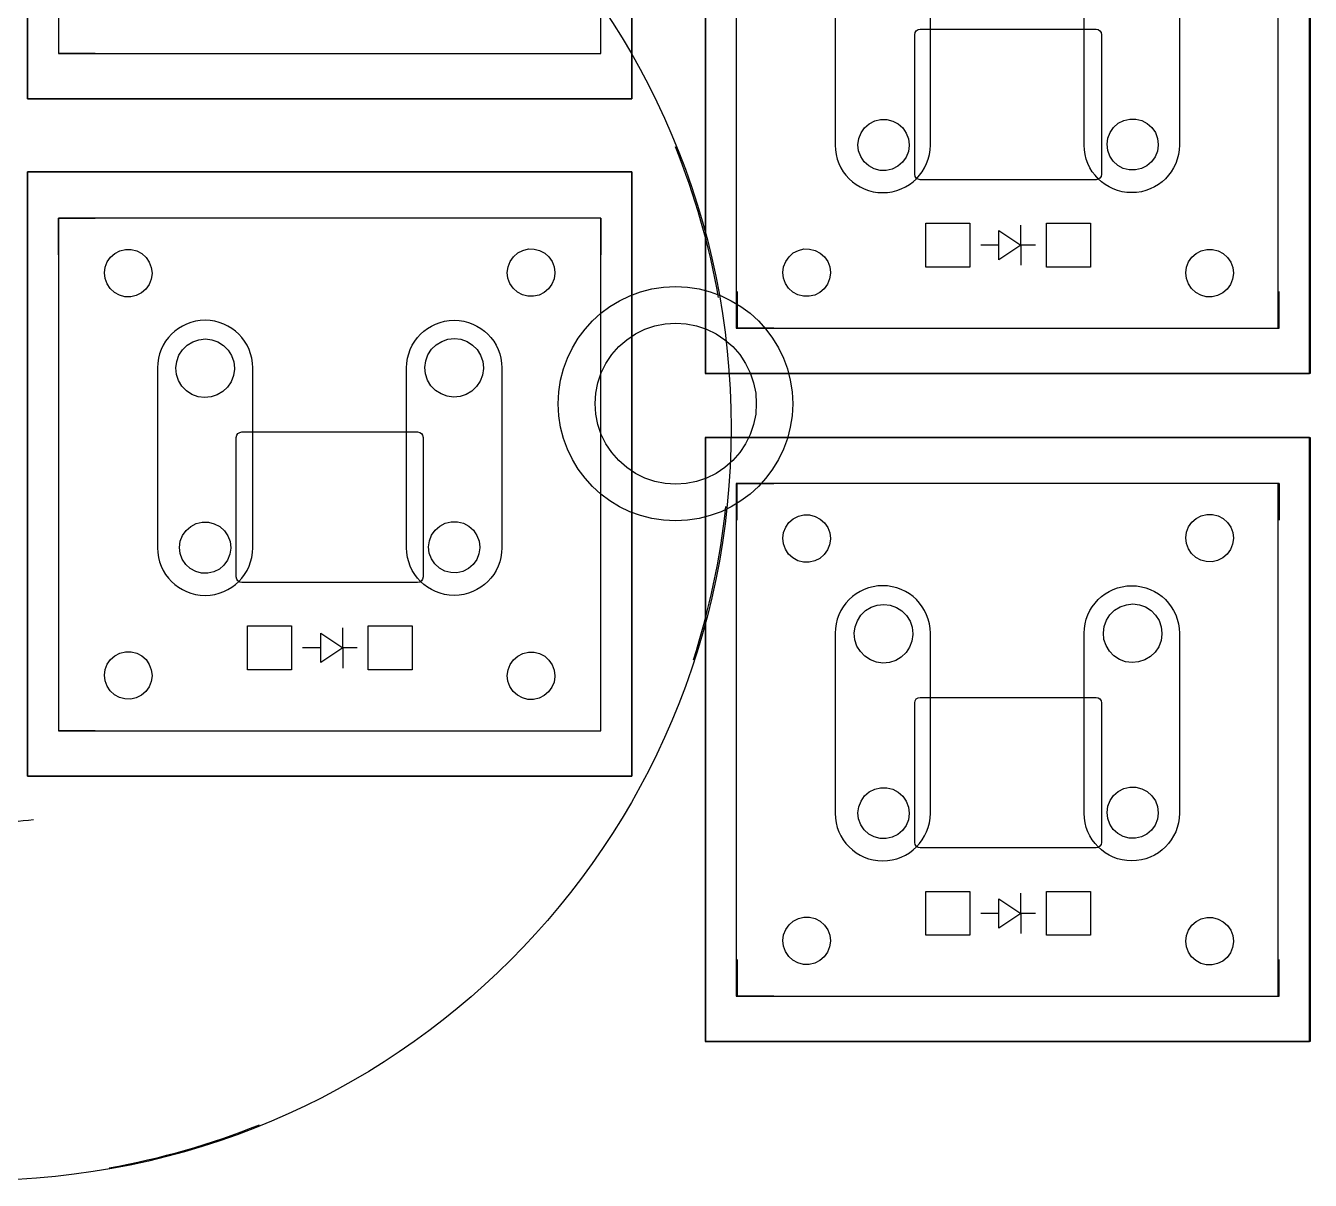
# Model space of a CAD drawing. Header units: inches. Extents: x -4 to 333, y -4 to 107.
# Drawn here: x 60.33 to 95.41, y 38.93 to 70.47 of the extents above; entities that cross this region are included whole.
import ezdxf

# ---------------------------------------------------------------- set-up
doc = ezdxf.new("R2010")
doc.units = ezdxf.units.IN
doc.header["$MEASUREMENT"] = 0
doc.layers.get('0').update_dxf_attribs({"color": 1})
doc.layers.add('KICAD_EXPORT', color=12, linetype='Continuous')
doc.layers.add('OUTLINE_CURVED', color=6, linetype='Continuous')

# ---------------------------------------------------------------- blocks, each defined once
blk = doc.blocks.new('switch')
for points in [[(75.655, 33.601), (75.655, 17.101), (92.155, 17.101), (92.155, 33.601), (75.655, 33.601)], [(76.505, 32.339), (76.505, 18.339), (91.305, 18.339), (91.305, 32.339), (76.505, 32.339)]]:
    blk.add_lwpolyline(points)
for points in [[(79.205, 28.25), (79.205, 23.336, 1), (81.805, 23.336), (81.805, 28.25, 1)], [(88.605, 28.25), (88.605, 23.336, -1), (86.005, 23.336), (86.005, 28.25, -1)]]:
    blk.add_lwpolyline(points, format="xyb", close=True)

msp = doc.modelspace()

# ---------------------------------------------------------------- linework, layer by layer
at = {"layer": 'KICAD_EXPORT', "linetype": 'Continuous'}
for p, q in [((60.382, 68.476), (60.382, 84.976)), ((76.882, 84.976), (76.882, 68.476)), ((78.906, 60.976), (78.906, 77.476)), ((95.406, 77.476), (95.406, 60.976)), ((61.232, 70.714), (61.232, 69.714)), ((76.032, 69.714), (76.032, 70.714)), ((84.606, 70.226), (84.617, 70.283)), ((84.606, 70.226), (84.617, 70.283)), ((84.606, 66.413), (84.606, 70.226)), ((84.606, 66.413), (84.606, 70.226)), ((84.617, 70.283), (84.649, 70.332)), ((84.617, 70.283), (84.649, 70.332)), ((84.649, 70.332), (84.698, 70.364)), ((84.649, 70.332), (84.698, 70.364)), ((84.698, 70.364), (84.756, 70.376)), ((84.698, 70.364), (84.756, 70.376)), ((84.756, 70.376), (89.556, 70.376)), ((84.756, 70.376), (89.556, 70.376)), ((89.556, 70.376), (89.613, 70.364)), ((89.556, 70.376), (89.613, 70.364)), ((89.613, 70.364), (89.662, 70.332)), ((89.613, 70.364), (89.662, 70.332)), ((89.662, 70.332), (89.694, 70.283)), ((89.662, 70.332), (89.694, 70.283)), ((89.694, 70.283), (89.706, 70.226)), ((89.694, 70.283), (89.706, 70.226)), ((89.706, 70.226), (89.706, 66.413)), ((89.706, 70.226), (89.706, 66.413)), ((62.232, 69.714), (61.232, 69.714)), ((75.032, 69.714), (76.032, 69.714)), ((76.882, 68.476), (60.382, 68.476)), ((83.235, 67.682), (83.362, 67.793)), ((83.362, 67.793), (83.512, 67.87)), ((83.512, 67.87), (83.675, 67.909)), ((83.675, 67.909), (83.843, 67.908)), ((83.843, 67.908), (84.006, 67.867)), ((84.006, 67.867), (84.155, 67.788)), ((84.155, 67.788), (84.281, 67.677)), ((89.939, 67.557), (90.035, 67.694)), ((90.035, 67.694), (90.162, 67.805)), ((90.162, 67.805), (90.312, 67.882)), ((90.312, 67.882), (90.475, 67.921)), ((90.475, 67.921), (90.643, 67.92)), ((90.643, 67.92), (90.806, 67.879)), ((90.806, 67.879), (90.955, 67.801)), ((90.955, 67.801), (91.081, 67.689)), ((83.056, 67.221), (83.078, 67.388)), ((83.078, 67.388), (83.139, 67.544)), ((83.139, 67.544), (83.235, 67.682)), ((84.281, 67.677), (84.376, 67.538)), ((84.376, 67.538), (84.435, 67.381)), ((84.435, 67.381), (84.456, 67.214)), ((89.856, 67.233), (89.878, 67.4)), ((89.878, 67.4), (89.939, 67.557)), ((91.081, 67.689), (91.176, 67.55)), ((91.176, 67.55), (91.235, 67.393)), ((91.235, 67.393), (91.256, 67.226)), ((83.074, 67.054), (83.056, 67.221)), ((83.132, 66.896), (83.074, 67.054)), ((84.432, 67.032), (84.369, 66.876)), ((84.455, 67.199), (84.432, 67.032)), ((84.456, 67.214), (84.455, 67.199)), ((89.874, 67.066), (89.856, 67.233)), ((89.932, 66.908), (89.874, 67.066)), ((91.232, 67.045), (91.169, 66.889)), ((91.255, 67.211), (91.232, 67.045)), ((91.256, 67.226), (91.255, 67.211)), ((83.226, 66.756), (83.132, 66.896)), ((83.35, 66.643), (83.226, 66.756)), ((83.498, 66.563), (83.35, 66.643)), ((84.271, 66.74), (84.143, 66.631)), ((84.369, 66.876), (84.271, 66.74)), ((90.026, 66.769), (89.932, 66.908)), ((90.15, 66.655), (90.026, 66.769)), ((90.298, 66.575), (90.15, 66.655)), ((90.943, 66.643), (90.793, 66.567)), ((91.071, 66.752), (90.943, 66.643)), ((91.169, 66.889), (91.071, 66.752)), ((60.382, 66.476), (76.882, 66.476)), ((60.382, 49.976), (60.382, 66.476)), ((76.882, 66.476), (76.882, 49.976)), ((83.661, 66.52), (83.498, 66.563)), ((83.829, 66.517), (83.661, 66.52)), ((83.993, 66.555), (83.829, 66.517)), ((84.143, 66.631), (83.993, 66.555)), ((84.617, 66.356), (84.606, 66.413)), ((84.617, 66.356), (84.606, 66.413)), ((84.649, 66.307), (84.617, 66.356)), ((84.649, 66.307), (84.617, 66.356)), ((84.698, 66.275), (84.649, 66.307)), ((84.698, 66.275), (84.649, 66.307)), ((89.662, 66.307), (89.613, 66.275)), ((89.662, 66.307), (89.613, 66.275)), ((89.694, 66.356), (89.662, 66.307)), ((89.694, 66.356), (89.662, 66.307)), ((89.706, 66.413), (89.694, 66.356)), ((89.706, 66.413), (89.694, 66.356)), ((90.461, 66.532), (90.298, 66.575)), ((90.629, 66.53), (90.461, 66.532)), ((90.793, 66.567), (90.629, 66.53)), ((84.756, 66.263), (84.698, 66.275)), ((84.756, 66.263), (84.698, 66.275)), ((89.556, 66.263), (84.756, 66.263)), ((89.556, 66.263), (84.756, 66.263)), ((89.613, 66.275), (89.556, 66.263)), ((89.613, 66.275), (89.556, 66.263)), ((61.232, 64.214), (61.232, 65.214)), ((61.232, 65.214), (62.232, 65.214)), ((76.032, 65.214), (75.032, 65.214)), ((76.032, 65.214), (76.032, 64.214)), ((84.906, 63.876), (84.906, 65.076)), ((84.906, 65.076), (86.106, 65.076)), ((84.906, 63.876), (84.906, 65.076)), ((84.906, 65.076), (86.106, 65.076)), ((86.106, 65.076), (86.106, 63.876)), ((86.106, 65.076), (86.106, 63.876)), ((87.506, 64.476), (87.506, 65.026)), ((88.206, 63.876), (88.206, 65.076)), ((88.206, 65.076), (89.406, 65.076)), ((88.206, 63.876), (88.206, 65.076)), ((88.206, 65.076), (89.406, 65.076)), ((89.406, 65.076), (89.406, 63.876)), ((89.406, 65.076), (89.406, 63.876)), ((86.906, 64.076), (86.906, 64.876)), ((86.906, 64.876), (87.506, 64.476)), ((62.649, 64.149), (62.767, 64.251)), ((62.649, 64.149), (62.767, 64.251)), ((62.767, 64.251), (62.906, 64.323)), ((62.767, 64.251), (62.906, 64.323)), ((62.906, 64.323), (63.057, 64.359)), ((62.906, 64.323), (63.057, 64.359)), ((63.057, 64.359), (63.214, 64.359)), ((63.057, 64.359), (63.214, 64.359)), ((63.214, 64.359), (63.365, 64.321)), ((63.214, 64.359), (63.365, 64.321)), ((63.365, 64.321), (63.503, 64.247)), ((63.365, 64.321), (63.503, 64.247)), ((63.503, 64.247), (63.62, 64.144)), ((63.503, 64.247), (63.62, 64.144)), ((73.649, 64.161), (73.767, 64.264)), ((73.649, 64.161), (73.767, 64.264)), ((73.767, 64.264), (73.906, 64.335)), ((73.767, 64.264), (73.906, 64.335)), ((73.906, 64.335), (74.058, 64.372)), ((73.906, 64.335), (74.058, 64.372)), ((74.058, 64.372), (74.214, 64.371)), ((74.058, 64.372), (74.214, 64.371)), ((74.214, 64.371), (74.365, 64.333)), ((74.214, 64.371), (74.365, 64.333)), ((74.365, 64.333), (74.503, 64.26)), ((74.365, 64.333), (74.503, 64.26)), ((74.503, 64.26), (74.62, 64.156)), ((74.503, 64.26), (74.62, 64.156)), ((81.173, 64.161), (81.29, 64.264)), ((81.173, 64.161), (81.29, 64.264)), ((81.29, 64.264), (81.429, 64.335)), ((81.29, 64.264), (81.429, 64.335)), ((81.429, 64.335), (81.581, 64.372)), ((81.429, 64.335), (81.581, 64.372)), ((81.581, 64.372), (81.737, 64.371)), ((81.581, 64.372), (81.737, 64.371)), ((81.737, 64.371), (81.888, 64.333)), ((81.737, 64.371), (81.888, 64.333)), ((81.888, 64.333), (82.027, 64.26)), ((81.888, 64.333), (82.027, 64.26)), ((82.027, 64.26), (82.143, 64.156)), ((82.027, 64.26), (82.143, 64.156)), ((86.906, 64.476), (86.406, 64.476)), ((87.506, 64.476), (86.906, 64.076)), ((87.506, 64.476), (87.506, 63.926)), ((87.906, 64.476), (87.506, 64.476)), ((92.172, 64.149), (92.29, 64.251)), ((92.172, 64.149), (92.29, 64.251)), ((92.29, 64.251), (92.429, 64.323)), ((92.29, 64.251), (92.429, 64.323)), ((92.429, 64.323), (92.581, 64.359)), ((92.429, 64.323), (92.581, 64.359)), ((92.581, 64.359), (92.737, 64.359)), ((92.581, 64.359), (92.737, 64.359)), ((92.737, 64.359), (92.888, 64.32)), ((92.737, 64.359), (92.888, 64.32)), ((92.888, 64.32), (93.026, 64.247)), ((92.888, 64.32), (93.026, 64.247)), ((93.026, 64.247), (93.143, 64.144)), ((93.026, 64.247), (93.143, 64.144)), ((62.482, 63.72), (62.503, 63.875)), ((62.482, 63.72), (62.503, 63.875)), ((62.503, 63.875), (62.559, 64.021)), ((62.503, 63.875), (62.559, 64.021)), ((62.559, 64.021), (62.649, 64.149)), ((62.559, 64.021), (62.649, 64.149)), ((63.62, 64.144), (63.708, 64.015)), ((63.62, 64.144), (63.708, 64.015)), ((63.708, 64.015), (63.763, 63.869)), ((63.708, 64.015), (63.763, 63.869)), ((63.763, 63.869), (63.782, 63.714)), ((63.763, 63.869), (63.782, 63.714)), ((73.482, 63.733), (73.503, 63.888)), ((73.482, 63.733), (73.503, 63.888)), ((73.503, 63.888), (73.559, 64.033)), ((73.503, 63.888), (73.559, 64.033)), ((73.559, 64.033), (73.649, 64.161)), ((73.559, 64.033), (73.649, 64.161)), ((74.62, 64.156), (74.708, 64.027)), ((74.62, 64.156), (74.708, 64.027)), ((74.708, 64.027), (74.763, 63.881)), ((74.708, 64.027), (74.763, 63.881)), ((74.763, 63.881), (74.782, 63.726)), ((74.763, 63.881), (74.782, 63.726)), ((81.006, 63.733), (81.026, 63.888)), ((81.006, 63.733), (81.026, 63.888)), ((81.026, 63.888), (81.083, 64.033)), ((81.026, 63.888), (81.083, 64.033)), ((81.083, 64.033), (81.173, 64.161)), ((81.083, 64.033), (81.173, 64.161)), ((82.143, 64.156), (82.232, 64.027)), ((82.143, 64.156), (82.232, 64.027)), ((82.232, 64.027), (82.287, 63.881)), ((82.232, 64.027), (82.287, 63.881)), ((82.287, 63.881), (82.306, 63.726)), ((82.287, 63.881), (82.306, 63.726)), ((86.106, 63.876), (84.906, 63.876)), ((86.106, 63.876), (84.906, 63.876)), ((89.406, 63.876), (88.206, 63.876)), ((89.406, 63.876), (88.206, 63.876)), ((92.006, 63.72), (92.026, 63.875)), ((92.006, 63.72), (92.026, 63.875)), ((92.026, 63.875), (92.083, 64.021)), ((92.026, 63.875), (92.083, 64.021)), ((92.083, 64.021), (92.172, 64.149)), ((92.083, 64.021), (92.172, 64.149)), ((93.143, 64.144), (93.232, 64.015)), ((93.143, 64.144), (93.232, 64.015)), ((93.232, 64.015), (93.287, 63.869)), ((93.232, 64.015), (93.287, 63.869)), ((93.287, 63.869), (93.306, 63.714)), ((93.287, 63.869), (93.306, 63.714)), ((62.499, 63.565), (62.482, 63.72)), ((62.499, 63.565), (62.482, 63.72)), ((62.553, 63.419), (62.499, 63.565)), ((62.553, 63.419), (62.499, 63.565)), ((63.76, 63.545), (63.702, 63.401)), ((63.76, 63.545), (63.702, 63.401)), ((63.782, 63.7), (63.76, 63.545)), ((63.782, 63.7), (63.76, 63.545)), ((63.782, 63.714), (63.782, 63.7)), ((63.782, 63.714), (63.782, 63.7)), ((73.499, 63.578), (73.482, 63.733)), ((73.499, 63.578), (73.482, 63.733)), ((73.553, 63.431), (73.499, 63.578)), ((73.553, 63.431), (73.499, 63.578)), ((74.76, 63.558), (74.702, 63.413)), ((74.76, 63.558), (74.702, 63.413)), ((74.782, 63.712), (74.76, 63.558)), ((74.782, 63.712), (74.76, 63.558)), ((74.782, 63.726), (74.782, 63.712)), ((74.782, 63.726), (74.782, 63.712)), ((81.023, 63.578), (81.006, 63.733)), ((81.023, 63.578), (81.006, 63.733)), ((81.076, 63.431), (81.023, 63.578)), ((81.076, 63.431), (81.023, 63.578)), ((82.283, 63.558), (82.225, 63.413)), ((82.283, 63.558), (82.225, 63.413)), ((82.305, 63.712), (82.283, 63.558)), ((82.305, 63.712), (82.283, 63.558)), ((82.306, 63.726), (82.305, 63.712)), ((82.306, 63.726), (82.305, 63.712)), ((92.023, 63.565), (92.006, 63.72)), ((92.023, 63.565), (92.006, 63.72)), ((92.076, 63.419), (92.023, 63.565)), ((92.076, 63.419), (92.023, 63.565)), ((93.283, 63.545), (93.225, 63.401)), ((93.283, 63.545), (93.225, 63.401)), ((93.305, 63.7), (93.283, 63.545)), ((93.305, 63.7), (93.283, 63.545)), ((93.306, 63.714), (93.305, 63.7)), ((93.306, 63.714), (93.305, 63.7)), ((62.64, 63.289), (62.553, 63.419)), ((62.64, 63.289), (62.553, 63.419)), ((62.756, 63.184), (62.64, 63.289)), ((62.756, 63.184), (62.64, 63.289)), ((62.893, 63.109), (62.756, 63.184)), ((62.893, 63.109), (62.756, 63.184)), ((63.492, 63.172), (63.352, 63.102)), ((63.492, 63.172), (63.352, 63.102)), ((63.611, 63.274), (63.492, 63.172)), ((63.611, 63.274), (63.492, 63.172)), ((63.702, 63.401), (63.611, 63.274)), ((63.702, 63.401), (63.611, 63.274)), ((73.64, 63.301), (73.553, 63.431)), ((73.64, 63.301), (73.553, 63.431)), ((73.756, 63.196), (73.64, 63.301)), ((73.756, 63.196), (73.64, 63.301)), ((73.893, 63.122), (73.756, 63.196)), ((73.893, 63.122), (73.756, 63.196)), ((74.492, 63.185), (74.352, 63.114)), ((74.492, 63.185), (74.352, 63.114)), ((74.611, 63.286), (74.492, 63.185)), ((74.611, 63.286), (74.492, 63.185)), ((74.702, 63.413), (74.611, 63.286)), ((74.702, 63.413), (74.611, 63.286)), ((79.756, 63.214), (79.756, 62.214)), ((81.163, 63.301), (81.076, 63.431)), ((81.163, 63.301), (81.076, 63.431)), ((81.279, 63.196), (81.163, 63.301)), ((81.279, 63.196), (81.163, 63.301)), ((81.416, 63.122), (81.279, 63.196)), ((81.416, 63.122), (81.279, 63.196)), ((82.015, 63.185), (81.876, 63.114)), ((82.015, 63.185), (81.876, 63.114)), ((82.134, 63.286), (82.015, 63.185)), ((82.134, 63.286), (82.015, 63.185)), ((82.225, 63.413), (82.134, 63.286)), ((82.225, 63.413), (82.134, 63.286)), ((92.163, 63.289), (92.076, 63.419)), ((92.163, 63.289), (92.076, 63.419)), ((92.279, 63.184), (92.163, 63.289)), ((92.279, 63.184), (92.163, 63.289)), ((92.416, 63.109), (92.279, 63.184)), ((92.416, 63.109), (92.279, 63.184)), ((93.015, 63.172), (92.876, 63.102)), ((93.015, 63.172), (92.876, 63.102)), ((93.134, 63.274), (93.015, 63.172)), ((93.134, 63.274), (93.015, 63.172)), ((93.225, 63.401), (93.134, 63.274)), ((93.225, 63.401), (93.134, 63.274)), ((94.556, 62.214), (94.556, 63.214)), ((63.044, 63.07), (62.893, 63.109)), ((63.044, 63.07), (62.893, 63.109)), ((63.2, 63.067), (63.044, 63.07)), ((63.2, 63.067), (63.044, 63.07)), ((63.352, 63.102), (63.2, 63.067)), ((63.352, 63.102), (63.2, 63.067)), ((74.044, 63.082), (73.893, 63.122)), ((74.044, 63.082), (73.893, 63.122)), ((74.2, 63.08), (74.044, 63.082)), ((74.2, 63.08), (74.044, 63.082)), ((74.352, 63.114), (74.2, 63.08)), ((74.352, 63.114), (74.2, 63.08)), ((81.567, 63.082), (81.416, 63.122)), ((81.567, 63.082), (81.416, 63.122)), ((81.723, 63.08), (81.567, 63.082)), ((81.723, 63.08), (81.567, 63.082)), ((81.876, 63.114), (81.723, 63.08)), ((81.876, 63.114), (81.723, 63.08)), ((92.567, 63.07), (92.416, 63.109)), ((92.567, 63.07), (92.416, 63.109)), ((92.723, 63.067), (92.567, 63.07)), ((92.723, 63.067), (92.567, 63.07)), ((92.876, 63.102), (92.723, 63.067)), ((92.876, 63.102), (92.723, 63.067)), ((76.981, 62.055), (77.24, 62.182)), ((76.981, 62.055), (77.24, 62.182)), ((77.24, 62.182), (77.512, 62.274)), ((77.24, 62.182), (77.512, 62.274)), ((77.512, 62.274), (77.794, 62.33)), ((77.512, 62.274), (77.794, 62.33)), ((77.794, 62.33), (78.081, 62.349)), ((77.794, 62.33), (78.081, 62.349)), ((78.081, 62.349), (78.369, 62.33)), ((78.081, 62.349), (78.369, 62.33)), ((78.369, 62.33), (78.651, 62.274)), ((78.369, 62.33), (78.651, 62.274)), ((78.651, 62.274), (78.923, 62.182)), ((78.651, 62.274), (78.923, 62.182)), ((78.923, 62.182), (79.181, 62.055)), ((78.923, 62.182), (79.181, 62.055)), ((80.756, 62.213), (79.756, 62.213)), ((93.556, 62.214), (94.556, 62.214)), ((64.612, 61.619), (64.74, 61.744)), ((64.74, 61.744), (64.892, 61.838)), ((64.892, 61.838), (65.06, 61.895)), ((65.06, 61.895), (65.238, 61.914)), ((65.238, 61.914), (65.415, 61.893)), ((65.415, 61.893), (65.583, 61.833)), ((65.583, 61.833), (65.733, 61.737)), ((65.733, 61.737), (65.859, 61.611)), ((71.412, 61.632), (71.54, 61.756)), ((71.54, 61.756), (71.692, 61.85)), ((71.692, 61.85), (71.86, 61.907)), ((71.86, 61.907), (72.038, 61.926)), ((72.038, 61.926), (72.215, 61.905)), ((72.215, 61.905), (72.383, 61.845)), ((72.383, 61.845), (72.533, 61.749)), ((72.533, 61.749), (72.659, 61.623)), ((76.526, 61.705), (76.742, 61.895)), ((76.526, 61.705), (76.742, 61.895)), ((76.742, 61.895), (76.981, 62.055)), ((76.742, 61.895), (76.981, 62.055)), ((79.181, 62.055), (79.421, 61.895)), ((79.181, 62.055), (79.421, 61.895)), ((79.421, 61.895), (79.637, 61.705)), ((79.421, 61.895), (79.637, 61.705)), ((64.455, 61.302), (64.516, 61.469)), ((64.516, 61.469), (64.612, 61.619)), ((65.859, 61.611), (65.954, 61.459)), ((65.954, 61.459), (66.012, 61.291)), ((71.255, 61.314), (71.316, 61.482)), ((71.316, 61.482), (71.412, 61.632)), ((72.659, 61.623), (72.754, 61.472)), ((72.754, 61.472), (72.812, 61.303)), ((76.176, 61.249), (76.336, 61.489)), ((76.176, 61.249), (76.336, 61.489)), ((76.336, 61.489), (76.526, 61.705)), ((76.336, 61.489), (76.526, 61.705)), ((79.637, 61.705), (79.827, 61.489)), ((79.637, 61.705), (79.827, 61.489)), ((79.827, 61.489), (79.987, 61.249)), ((79.827, 61.489), (79.987, 61.249)), ((64.432, 61.125), (64.455, 61.302)), ((64.45, 60.947), (64.432, 61.125)), ((66.032, 61.091), (66.007, 60.915)), ((66.012, 61.291), (66.032, 61.114)), ((66.032, 61.114), (66.032, 61.091)), ((71.232, 61.137), (71.255, 61.314)), ((71.25, 60.96), (71.232, 61.137)), ((72.832, 61.104), (72.807, 60.927)), ((72.812, 61.303), (72.832, 61.126)), ((72.832, 61.126), (72.832, 61.104)), ((76.049, 60.991), (76.176, 61.249)), ((76.049, 60.991), (76.176, 61.249)), ((79.987, 61.249), (80.114, 60.991)), ((79.987, 61.249), (80.114, 60.991)), ((64.506, 60.778), (64.45, 60.947)), ((64.598, 60.626), (64.506, 60.778)), ((65.944, 60.748), (65.845, 60.599)), ((66.007, 60.915), (65.944, 60.748)), ((71.306, 60.79), (71.25, 60.96)), ((71.398, 60.638), (71.306, 60.79)), ((72.744, 60.76), (72.645, 60.612)), ((72.807, 60.927), (72.744, 60.76)), ((75.9, 60.436), (75.956, 60.719)), ((75.9, 60.436), (75.956, 60.719)), ((75.956, 60.719), (76.049, 60.991)), ((75.956, 60.719), (76.049, 60.991)), ((95.406, 60.976), (78.906, 60.976)), ((80.114, 60.991), (80.207, 60.719)), ((80.114, 60.991), (80.207, 60.719)), ((80.207, 60.719), (80.263, 60.436)), ((80.207, 60.719), (80.263, 60.436)), ((64.722, 60.497), (64.598, 60.626)), ((64.871, 60.4), (64.722, 60.497)), ((65.039, 60.337), (64.871, 60.4)), ((65.215, 60.314), (65.039, 60.337)), ((65.393, 60.33), (65.215, 60.314)), ((65.563, 60.385), (65.393, 60.33)), ((65.716, 60.476), (65.563, 60.385)), ((65.845, 60.599), (65.716, 60.476)), ((71.522, 60.51), (71.398, 60.638)), ((71.672, 60.412), (71.522, 60.51)), ((71.839, 60.35), (71.672, 60.412)), ((72.015, 60.326), (71.839, 60.35)), ((72.193, 60.342), (72.015, 60.326)), ((72.363, 60.397), (72.193, 60.342)), ((72.516, 60.489), (72.363, 60.397)), ((72.645, 60.612), (72.516, 60.489)), ((75.881, 60.149), (75.9, 60.436)), ((75.881, 60.149), (75.9, 60.436)), ((80.263, 60.436), (80.281, 60.149)), ((80.263, 60.436), (80.281, 60.149)), ((75.9, 59.862), (75.881, 60.149)), ((75.9, 59.862), (75.881, 60.149)), ((80.281, 60.149), (80.263, 59.862)), ((80.281, 60.149), (80.263, 59.862)), ((75.956, 59.58), (75.9, 59.862)), ((75.956, 59.58), (75.9, 59.862)), ((80.263, 59.862), (80.207, 59.58)), ((80.263, 59.862), (80.207, 59.58)), ((66.082, 59.226), (66.094, 59.283)), ((66.082, 59.226), (66.094, 59.283)), ((66.094, 59.283), (66.126, 59.332)), ((66.094, 59.283), (66.126, 59.332)), ((66.126, 59.332), (66.175, 59.364)), ((66.126, 59.332), (66.175, 59.364)), ((66.175, 59.364), (66.232, 59.376)), ((66.175, 59.364), (66.232, 59.376)), ((66.232, 59.376), (71.032, 59.376)), ((66.232, 59.376), (71.032, 59.376)), ((71.032, 59.376), (71.09, 59.364)), ((71.032, 59.376), (71.09, 59.364)), ((71.09, 59.364), (71.138, 59.332)), ((71.09, 59.364), (71.138, 59.332)), ((71.138, 59.332), (71.171, 59.283)), ((71.138, 59.332), (71.171, 59.283)), ((71.171, 59.283), (71.182, 59.226)), ((71.171, 59.283), (71.182, 59.226)), ((76.049, 59.307), (75.956, 59.58)), ((76.049, 59.307), (75.956, 59.58)), ((76.176, 59.049), (76.049, 59.307)), ((76.176, 59.049), (76.049, 59.307)), ((80.114, 59.307), (79.987, 59.049)), ((80.114, 59.307), (79.987, 59.049)), ((80.207, 59.58), (80.114, 59.307)), ((80.207, 59.58), (80.114, 59.307)), ((66.082, 55.414), (66.082, 59.226)), ((66.082, 55.414), (66.082, 59.226)), ((71.182, 59.226), (71.182, 55.414)), ((71.182, 59.226), (71.182, 55.414)), ((76.336, 58.81), (76.176, 59.049)), ((76.336, 58.81), (76.176, 59.049)), ((78.906, 59.226), (95.406, 59.226)), ((78.906, 42.726), (78.906, 59.226)), ((79.987, 59.049), (79.827, 58.81)), ((79.987, 59.049), (79.827, 58.81)), ((95.406, 59.226), (95.406, 42.726)), ((76.526, 58.594), (76.336, 58.81)), ((76.526, 58.594), (76.336, 58.81)), ((76.742, 58.404), (76.526, 58.594)), ((76.742, 58.404), (76.526, 58.594)), ((79.637, 58.594), (79.421, 58.404)), ((79.637, 58.594), (79.421, 58.404)), ((79.827, 58.81), (79.637, 58.594)), ((79.827, 58.81), (79.637, 58.594)), ((76.981, 58.244), (76.742, 58.404)), ((76.981, 58.244), (76.742, 58.404)), ((77.24, 58.117), (76.981, 58.244)), ((77.24, 58.117), (76.981, 58.244)), ((79.181, 58.244), (78.923, 58.117)), ((79.181, 58.244), (78.923, 58.117)), ((79.421, 58.404), (79.181, 58.244)), ((79.421, 58.404), (79.181, 58.244)), ((77.512, 58.024), (77.24, 58.117)), ((77.512, 58.024), (77.24, 58.117)), ((77.794, 57.968), (77.512, 58.024)), ((77.794, 57.968), (77.512, 58.024)), ((78.081, 57.949), (77.794, 57.968)), ((78.081, 57.949), (77.794, 57.968)), ((78.369, 57.968), (78.081, 57.949)), ((78.369, 57.968), (78.081, 57.949)), ((78.651, 58.024), (78.369, 57.968)), ((78.651, 58.024), (78.369, 57.968)), ((78.923, 58.117), (78.651, 58.024)), ((78.923, 58.117), (78.651, 58.024)), ((79.756, 57.963), (80.756, 57.963)), ((79.756, 56.963), (79.756, 57.963)), ((94.556, 57.964), (93.556, 57.964)), ((94.556, 57.963), (94.556, 56.963)), ((64.839, 56.793), (64.988, 56.87)), ((64.988, 56.87), (65.152, 56.909)), ((65.152, 56.909), (65.32, 56.908)), ((65.32, 56.908), (65.483, 56.867)), ((65.483, 56.867), (65.632, 56.788)), ((71.639, 56.805), (71.788, 56.882)), ((71.788, 56.882), (71.952, 56.921)), ((71.952, 56.921), (72.12, 56.92)), ((72.12, 56.92), (72.283, 56.88)), ((72.283, 56.88), (72.432, 56.801)), ((81.083, 56.771), (81.172, 56.899)), ((81.083, 56.771), (81.172, 56.899)), ((81.172, 56.899), (81.29, 57.001)), ((81.172, 56.899), (81.29, 57.001)), ((81.29, 57.001), (81.429, 57.073)), ((81.29, 57.001), (81.429, 57.073)), ((81.429, 57.073), (81.581, 57.109)), ((81.429, 57.073), (81.581, 57.109)), ((81.581, 57.109), (81.737, 57.109)), ((81.581, 57.109), (81.737, 57.109)), ((81.737, 57.109), (81.888, 57.07)), ((81.737, 57.109), (81.888, 57.07)), ((81.888, 57.07), (82.026, 56.997)), ((81.888, 57.07), (82.026, 56.997)), ((82.026, 56.997), (82.143, 56.894)), ((82.026, 56.997), (82.143, 56.894)), ((82.143, 56.894), (82.232, 56.765)), ((82.143, 56.894), (82.232, 56.765)), ((92.083, 56.783), (92.173, 56.911)), ((92.083, 56.783), (92.173, 56.911)), ((92.173, 56.911), (92.29, 57.014)), ((92.173, 56.911), (92.29, 57.014)), ((92.29, 57.014), (92.429, 57.085)), ((92.29, 57.014), (92.429, 57.085)), ((92.429, 57.085), (92.581, 57.122)), ((92.429, 57.085), (92.581, 57.122)), ((92.581, 57.122), (92.737, 57.121)), ((92.581, 57.122), (92.737, 57.121)), ((92.737, 57.121), (92.888, 57.083)), ((92.737, 57.121), (92.888, 57.083)), ((92.888, 57.083), (93.027, 57.01)), ((92.888, 57.083), (93.027, 57.01)), ((93.027, 57.01), (93.143, 56.906)), ((93.027, 57.01), (93.143, 56.906)), ((93.143, 56.906), (93.232, 56.777)), ((93.143, 56.906), (93.232, 56.777)), ((64.554, 56.388), (64.615, 56.544)), ((64.615, 56.544), (64.712, 56.682)), ((64.712, 56.682), (64.839, 56.793)), ((65.632, 56.788), (65.757, 56.677)), ((65.757, 56.677), (65.853, 56.538)), ((65.853, 56.538), (65.912, 56.381)), ((71.354, 56.4), (71.415, 56.557)), ((71.415, 56.557), (71.512, 56.694)), ((71.512, 56.694), (71.639, 56.805)), ((72.432, 56.801), (72.557, 56.689)), ((72.557, 56.689), (72.653, 56.55)), ((72.653, 56.55), (72.712, 56.393)), ((81.006, 56.47), (81.026, 56.625)), ((81.006, 56.47), (81.026, 56.625)), ((81.023, 56.315), (81.006, 56.47)), ((81.023, 56.315), (81.006, 56.47)), ((81.026, 56.625), (81.083, 56.771)), ((81.026, 56.625), (81.083, 56.771)), ((82.232, 56.765), (82.287, 56.619)), ((82.232, 56.765), (82.287, 56.619)), ((82.287, 56.619), (82.306, 56.464)), ((82.287, 56.619), (82.306, 56.464)), ((92.006, 56.483), (92.026, 56.638)), ((92.006, 56.483), (92.026, 56.638)), ((92.023, 56.328), (92.006, 56.483)), ((92.023, 56.328), (92.006, 56.483)), ((92.026, 56.638), (92.083, 56.783)), ((92.026, 56.638), (92.083, 56.783)), ((93.232, 56.777), (93.287, 56.631)), ((93.232, 56.777), (93.287, 56.631)), ((93.287, 56.631), (93.306, 56.476)), ((93.287, 56.631), (93.306, 56.476)), ((93.306, 56.476), (93.305, 56.462)), ((93.306, 56.476), (93.305, 56.462)), ((64.532, 56.221), (64.554, 56.388)), ((64.551, 56.054), (64.532, 56.221)), ((65.932, 56.199), (65.908, 56.033)), ((65.912, 56.381), (65.932, 56.214)), ((65.932, 56.214), (65.932, 56.199)), ((71.332, 56.233), (71.354, 56.4)), ((71.351, 56.066), (71.332, 56.233)), ((72.732, 56.211), (72.708, 56.045)), ((72.712, 56.393), (72.732, 56.226)), ((72.732, 56.226), (72.732, 56.211)), ((81.076, 56.169), (81.023, 56.315)), ((81.076, 56.169), (81.023, 56.315)), ((81.163, 56.039), (81.076, 56.169)), ((81.163, 56.039), (81.076, 56.169)), ((82.225, 56.151), (82.134, 56.024)), ((82.225, 56.151), (82.134, 56.024)), ((82.283, 56.295), (82.225, 56.151)), ((82.283, 56.295), (82.225, 56.151)), ((82.305, 56.45), (82.283, 56.295)), ((82.305, 56.45), (82.283, 56.295)), ((82.306, 56.464), (82.305, 56.45)), ((82.306, 56.464), (82.305, 56.45)), ((92.076, 56.181), (92.023, 56.328)), ((92.076, 56.181), (92.023, 56.328)), ((92.164, 56.051), (92.076, 56.181)), ((92.164, 56.051), (92.076, 56.181)), ((93.225, 56.163), (93.134, 56.036)), ((93.225, 56.163), (93.134, 56.036)), ((93.283, 56.308), (93.225, 56.163)), ((93.283, 56.308), (93.225, 56.163)), ((93.305, 56.462), (93.283, 56.308)), ((93.305, 56.462), (93.283, 56.308)), ((64.608, 55.896), (64.551, 56.054)), ((64.702, 55.756), (64.608, 55.896)), ((65.846, 55.876), (65.747, 55.74)), ((65.908, 56.033), (65.846, 55.876)), ((71.409, 55.908), (71.351, 56.066)), ((71.502, 55.769), (71.409, 55.908)), ((71.627, 55.655), (71.502, 55.769)), ((72.646, 55.889), (72.547, 55.752)), ((72.708, 56.045), (72.646, 55.889)), ((81.279, 55.934), (81.163, 56.039)), ((81.279, 55.934), (81.163, 56.039)), ((81.416, 55.859), (81.279, 55.934)), ((81.416, 55.859), (81.279, 55.934)), ((81.567, 55.82), (81.416, 55.859)), ((81.567, 55.82), (81.416, 55.859)), ((81.723, 55.817), (81.567, 55.82)), ((81.723, 55.817), (81.567, 55.82)), ((81.876, 55.852), (81.723, 55.817)), ((81.876, 55.852), (81.723, 55.817)), ((82.015, 55.922), (81.876, 55.852)), ((82.015, 55.922), (81.876, 55.852)), ((82.134, 56.024), (82.015, 55.922)), ((82.134, 56.024), (82.015, 55.922)), ((92.279, 55.946), (92.164, 56.051)), ((92.279, 55.946), (92.164, 56.051)), ((92.416, 55.872), (92.279, 55.946)), ((92.416, 55.872), (92.279, 55.946)), ((92.567, 55.832), (92.416, 55.872)), ((92.567, 55.832), (92.416, 55.872)), ((92.723, 55.83), (92.567, 55.832)), ((92.723, 55.83), (92.567, 55.832)), ((92.876, 55.864), (92.723, 55.83)), ((92.876, 55.864), (92.723, 55.83)), ((93.015, 55.935), (92.876, 55.864)), ((93.015, 55.935), (92.876, 55.864)), ((93.134, 56.036), (93.015, 55.935)), ((93.134, 56.036), (93.015, 55.935)), ((64.827, 55.643), (64.702, 55.756)), ((64.975, 55.563), (64.827, 55.643)), ((65.137, 55.52), (64.975, 55.563)), ((65.305, 55.518), (65.137, 55.52)), ((65.469, 55.555), (65.305, 55.518)), ((65.62, 55.631), (65.469, 55.555)), ((65.747, 55.74), (65.62, 55.631)), ((71.775, 55.575), (71.627, 55.655)), ((71.937, 55.532), (71.775, 55.575)), ((72.105, 55.53), (71.937, 55.532)), ((72.269, 55.567), (72.105, 55.53)), ((72.42, 55.643), (72.269, 55.567)), ((72.547, 55.752), (72.42, 55.643)), ((66.094, 55.356), (66.082, 55.414)), ((66.094, 55.356), (66.082, 55.414)), ((66.126, 55.307), (66.094, 55.356)), ((66.126, 55.307), (66.094, 55.356)), ((66.175, 55.275), (66.126, 55.307)), ((66.175, 55.275), (66.126, 55.307)), ((66.232, 55.264), (66.175, 55.275)), ((66.232, 55.264), (66.175, 55.275)), ((71.032, 55.264), (66.232, 55.264)), ((71.032, 55.264), (66.232, 55.264)), ((71.09, 55.275), (71.032, 55.264)), ((71.09, 55.275), (71.032, 55.264)), ((71.138, 55.307), (71.09, 55.275)), ((71.138, 55.307), (71.09, 55.275)), ((71.171, 55.356), (71.138, 55.307)), ((71.171, 55.356), (71.138, 55.307)), ((71.182, 55.414), (71.171, 55.356)), ((71.182, 55.414), (71.171, 55.356)), ((83.039, 54.219), (83.136, 54.369)), ((83.136, 54.369), (83.263, 54.494)), ((83.263, 54.494), (83.415, 54.588)), ((83.415, 54.588), (83.584, 54.645)), ((83.584, 54.645), (83.761, 54.664)), ((83.761, 54.664), (83.938, 54.643)), ((83.938, 54.643), (84.106, 54.583)), ((84.106, 54.583), (84.257, 54.487)), ((84.257, 54.487), (84.382, 54.361)), ((89.839, 54.232), (89.936, 54.382)), ((89.936, 54.382), (90.063, 54.506)), ((90.063, 54.506), (90.215, 54.6)), ((90.215, 54.6), (90.384, 54.657)), ((90.384, 54.657), (90.561, 54.676)), ((90.561, 54.676), (90.738, 54.655)), ((90.738, 54.655), (90.906, 54.595)), ((90.906, 54.595), (91.057, 54.499)), ((91.057, 54.499), (91.183, 54.373)), ((91.183, 54.373), (91.277, 54.222)), ((66.387, 52.876), (66.387, 54.076)), ((66.387, 54.076), (67.587, 54.076)), ((66.387, 52.876), (66.387, 54.076)), ((66.387, 54.076), (67.587, 54.076)), ((67.587, 54.076), (67.587, 52.876)), ((67.587, 54.076), (67.587, 52.876)), ((68.987, 53.476), (68.987, 54.026)), ((69.687, 52.876), (69.687, 54.076)), ((69.687, 54.076), (70.887, 54.076)), ((69.687, 52.876), (69.687, 54.076)), ((69.687, 54.076), (70.887, 54.076)), ((70.887, 54.076), (70.887, 52.876)), ((70.887, 54.076), (70.887, 52.876)), ((82.956, 53.875), (82.978, 54.052)), ((82.978, 54.052), (83.039, 54.219)), ((84.382, 54.361), (84.477, 54.209)), ((84.477, 54.209), (84.536, 54.041)), ((84.536, 54.041), (84.556, 53.864)), ((89.756, 53.887), (89.778, 54.064)), ((89.778, 54.064), (89.839, 54.232)), ((91.277, 54.222), (91.336, 54.053)), ((91.336, 54.053), (91.356, 53.876)), ((68.387, 53.876), (68.987, 53.476)), ((68.387, 53.076), (68.387, 53.876)), ((82.973, 53.697), (82.956, 53.875)), ((83.029, 53.528), (82.973, 53.697)), ((84.53, 53.665), (84.467, 53.498)), ((84.555, 53.841), (84.53, 53.665)), ((84.556, 53.864), (84.555, 53.841)), ((89.773, 53.71), (89.756, 53.887)), ((89.829, 53.54), (89.773, 53.71)), ((91.33, 53.677), (91.267, 53.51)), ((91.355, 53.854), (91.33, 53.677)), ((91.356, 53.876), (91.355, 53.854)), ((62.767, 53.264), (62.906, 53.335)), ((62.767, 53.264), (62.906, 53.335)), ((62.906, 53.335), (63.058, 53.372)), ((62.906, 53.335), (63.058, 53.372)), ((63.058, 53.372), (63.214, 53.371)), ((63.058, 53.372), (63.214, 53.371)), ((63.214, 53.371), (63.365, 53.333)), ((63.214, 53.371), (63.365, 53.333)), ((63.365, 53.333), (63.503, 53.26)), ((63.365, 53.333), (63.503, 53.26)), ((68.387, 53.476), (67.887, 53.476)), ((68.987, 53.476), (68.387, 53.076)), ((69.387, 53.476), (68.987, 53.476)), ((68.987, 53.476), (68.987, 52.926)), ((73.767, 53.251), (73.906, 53.323)), ((73.767, 53.251), (73.906, 53.323)), ((73.906, 53.323), (74.057, 53.359)), ((73.906, 53.323), (74.057, 53.359)), ((74.057, 53.359), (74.214, 53.359)), ((74.057, 53.359), (74.214, 53.359)), ((74.214, 53.359), (74.365, 53.321)), ((74.214, 53.359), (74.365, 53.321)), ((74.365, 53.321), (74.503, 53.247)), ((74.365, 53.321), (74.503, 53.247)), ((83.122, 53.376), (83.029, 53.528)), ((83.246, 53.247), (83.122, 53.376)), ((84.368, 53.349), (84.239, 53.226)), ((84.467, 53.498), (84.368, 53.349)), ((89.922, 53.388), (89.829, 53.54)), ((90.046, 53.26), (89.922, 53.388)), ((91.168, 53.362), (91.039, 53.239)), ((91.267, 53.51), (91.168, 53.362)), ((62.503, 52.888), (62.559, 53.033)), ((62.503, 52.888), (62.559, 53.033)), ((62.559, 53.033), (62.649, 53.161)), ((62.559, 53.033), (62.649, 53.161)), ((62.649, 53.161), (62.767, 53.264)), ((62.649, 53.161), (62.767, 53.264)), ((63.503, 53.26), (63.62, 53.156)), ((63.503, 53.26), (63.62, 53.156)), ((63.62, 53.156), (63.708, 53.027)), ((63.62, 53.156), (63.708, 53.027)), ((63.708, 53.027), (63.763, 52.881)), ((63.708, 53.027), (63.763, 52.881)), ((73.503, 52.875), (73.559, 53.021)), ((73.503, 52.875), (73.559, 53.021)), ((73.559, 53.021), (73.649, 53.149)), ((73.559, 53.021), (73.649, 53.149)), ((73.649, 53.149), (73.767, 53.251)), ((73.649, 53.149), (73.767, 53.251)), ((74.503, 53.247), (74.62, 53.144)), ((74.503, 53.247), (74.62, 53.144)), ((74.62, 53.144), (74.708, 53.015)), ((74.62, 53.144), (74.708, 53.015)), ((74.708, 53.015), (74.763, 52.869)), ((74.708, 53.015), (74.763, 52.869)), ((83.395, 53.15), (83.246, 53.247)), ((83.562, 53.087), (83.395, 53.15)), ((83.739, 53.064), (83.562, 53.087)), ((83.916, 53.08), (83.739, 53.064)), ((84.086, 53.135), (83.916, 53.08)), ((84.239, 53.226), (84.086, 53.135)), ((90.195, 53.162), (90.046, 53.26)), ((90.362, 53.1), (90.195, 53.162)), ((90.539, 53.076), (90.362, 53.1)), ((90.716, 53.092), (90.539, 53.076)), ((90.886, 53.147), (90.716, 53.092)), ((91.039, 53.239), (90.886, 53.147)), ((62.482, 52.733), (62.503, 52.888)), ((62.482, 52.733), (62.503, 52.888)), ((62.499, 52.578), (62.482, 52.733)), ((62.499, 52.578), (62.482, 52.733)), ((63.782, 52.712), (63.76, 52.558)), ((63.782, 52.712), (63.76, 52.558)), ((63.763, 52.881), (63.782, 52.726)), ((63.763, 52.881), (63.782, 52.726)), ((63.782, 52.726), (63.782, 52.712)), ((63.782, 52.726), (63.782, 52.712)), ((67.587, 52.876), (66.387, 52.876)), ((67.587, 52.876), (66.387, 52.876)), ((70.887, 52.876), (69.687, 52.876)), ((70.887, 52.876), (69.687, 52.876)), ((73.482, 52.72), (73.503, 52.875)), ((73.482, 52.72), (73.503, 52.875)), ((73.499, 52.565), (73.482, 52.72)), ((73.499, 52.565), (73.482, 52.72)), ((74.782, 52.7), (74.76, 52.545)), ((74.782, 52.7), (74.76, 52.545)), ((74.763, 52.869), (74.782, 52.714)), ((74.763, 52.869), (74.782, 52.714)), ((74.782, 52.714), (74.782, 52.7)), ((74.782, 52.714), (74.782, 52.7)), ((62.553, 52.431), (62.499, 52.578)), ((62.553, 52.431), (62.499, 52.578)), ((62.64, 52.301), (62.553, 52.431)), ((62.64, 52.301), (62.553, 52.431)), ((62.756, 52.196), (62.64, 52.301)), ((62.756, 52.196), (62.64, 52.301)), ((63.611, 52.286), (63.492, 52.185)), ((63.611, 52.286), (63.492, 52.185)), ((63.702, 52.413), (63.611, 52.286)), ((63.702, 52.413), (63.611, 52.286)), ((63.76, 52.558), (63.702, 52.413)), ((63.76, 52.558), (63.702, 52.413)), ((73.553, 52.419), (73.499, 52.565)), ((73.553, 52.419), (73.499, 52.565)), ((73.64, 52.289), (73.553, 52.419)), ((73.64, 52.289), (73.553, 52.419)), ((73.756, 52.184), (73.64, 52.289)), ((73.756, 52.184), (73.64, 52.289)), ((74.611, 52.274), (74.492, 52.172)), ((74.611, 52.274), (74.492, 52.172)), ((74.702, 52.401), (74.611, 52.274)), ((74.702, 52.401), (74.611, 52.274)), ((74.76, 52.545), (74.702, 52.401)), ((74.76, 52.545), (74.702, 52.401)), ((61.232, 52.214), (61.232, 51.214)), ((62.893, 52.122), (62.756, 52.196)), ((62.893, 52.122), (62.756, 52.196)), ((63.044, 52.082), (62.893, 52.122)), ((63.044, 52.082), (62.893, 52.122)), ((63.2, 52.08), (63.044, 52.082)), ((63.2, 52.08), (63.044, 52.082)), ((63.352, 52.114), (63.2, 52.08)), ((63.352, 52.114), (63.2, 52.08)), ((63.492, 52.185), (63.352, 52.114)), ((63.492, 52.185), (63.352, 52.114)), ((73.893, 52.109), (73.756, 52.184)), ((73.893, 52.109), (73.756, 52.184)), ((74.044, 52.07), (73.893, 52.109)), ((74.044, 52.07), (73.893, 52.109)), ((74.2, 52.067), (74.044, 52.07)), ((74.2, 52.067), (74.044, 52.07)), ((74.352, 52.102), (74.2, 52.067)), ((74.352, 52.102), (74.2, 52.067)), ((74.492, 52.172), (74.352, 52.102)), ((74.492, 52.172), (74.352, 52.102)), ((76.032, 51.214), (76.032, 52.214)), ((84.606, 51.976), (84.617, 52.033)), ((84.606, 51.976), (84.617, 52.033)), ((84.606, 48.163), (84.606, 51.976)), ((84.606, 48.163), (84.606, 51.976)), ((84.617, 52.033), (84.649, 52.082)), ((84.617, 52.033), (84.649, 52.082)), ((84.649, 52.082), (84.698, 52.114)), ((84.649, 52.082), (84.698, 52.114)), ((84.698, 52.114), (84.756, 52.126)), ((84.698, 52.114), (84.756, 52.126)), ((84.756, 52.126), (89.556, 52.126)), ((84.756, 52.126), (89.556, 52.126)), ((89.556, 52.126), (89.613, 52.114)), ((89.556, 52.126), (89.613, 52.114)), ((89.613, 52.114), (89.662, 52.082)), ((89.613, 52.114), (89.662, 52.082)), ((89.662, 52.082), (89.694, 52.033)), ((89.662, 52.082), (89.694, 52.033)), ((89.694, 52.033), (89.706, 51.976)), ((89.694, 52.033), (89.706, 51.976)), ((89.706, 51.976), (89.706, 48.163)), ((89.706, 51.976), (89.706, 48.163)), ((62.232, 51.214), (61.232, 51.214)), ((75.032, 51.214), (76.032, 51.214)), ((76.882, 49.976), (60.382, 49.976)), ((83.235, 49.432), (83.362, 49.543)), ((83.362, 49.543), (83.512, 49.62)), ((83.512, 49.62), (83.675, 49.659)), ((83.675, 49.659), (83.843, 49.658)), ((83.843, 49.658), (84.006, 49.617)), ((84.006, 49.617), (84.155, 49.538)), ((84.155, 49.538), (84.281, 49.427)), ((90.035, 49.444), (90.162, 49.555)), ((90.162, 49.555), (90.312, 49.632)), ((90.312, 49.632), (90.475, 49.671)), ((90.475, 49.671), (90.643, 49.67)), ((90.643, 49.67), (90.806, 49.63)), ((90.806, 49.63), (90.955, 49.551)), ((90.955, 49.551), (91.081, 49.439)), ((83.056, 48.971), (83.078, 49.138)), ((83.078, 49.138), (83.139, 49.294)), ((83.139, 49.294), (83.235, 49.432)), ((84.281, 49.427), (84.376, 49.288)), ((84.376, 49.288), (84.435, 49.131)), ((84.435, 49.131), (84.456, 48.964)), ((89.856, 48.983), (89.878, 49.15)), ((89.878, 49.15), (89.939, 49.307)), ((89.939, 49.307), (90.035, 49.444)), ((91.081, 49.439), (91.176, 49.3)), ((91.176, 49.3), (91.235, 49.143)), ((91.235, 49.143), (91.256, 48.976)), ((83.074, 48.804), (83.056, 48.971)), ((83.132, 48.646), (83.074, 48.804)), ((84.432, 48.782), (84.369, 48.626)), ((84.455, 48.949), (84.432, 48.782)), ((84.456, 48.964), (84.455, 48.949)), ((89.874, 48.816), (89.856, 48.983)), ((89.932, 48.658), (89.874, 48.816)), ((91.232, 48.795), (91.169, 48.639)), ((91.255, 48.961), (91.232, 48.795)), ((91.256, 48.976), (91.255, 48.961)), ((83.226, 48.506), (83.132, 48.646)), ((83.35, 48.393), (83.226, 48.506)), ((84.271, 48.49), (84.143, 48.381)), ((84.369, 48.626), (84.271, 48.49)), ((90.026, 48.519), (89.932, 48.658)), ((90.15, 48.405), (90.026, 48.519)), ((90.298, 48.325), (90.15, 48.405)), ((91.071, 48.502), (90.943, 48.393)), ((91.169, 48.639), (91.071, 48.502)), ((83.498, 48.313), (83.35, 48.393)), ((83.661, 48.27), (83.498, 48.313)), ((83.829, 48.267), (83.661, 48.27)), ((83.993, 48.305), (83.829, 48.267)), ((84.143, 48.381), (83.993, 48.305)), ((84.617, 48.106), (84.606, 48.163)), ((84.617, 48.106), (84.606, 48.163)), ((84.649, 48.057), (84.617, 48.106)), ((84.649, 48.057), (84.617, 48.106)), ((84.698, 48.025), (84.649, 48.057)), ((84.698, 48.025), (84.649, 48.057)), ((89.662, 48.057), (89.613, 48.025)), ((89.662, 48.057), (89.613, 48.025)), ((89.694, 48.106), (89.662, 48.057)), ((89.694, 48.106), (89.662, 48.057)), ((89.706, 48.163), (89.694, 48.106)), ((89.706, 48.163), (89.694, 48.106)), ((90.461, 48.282), (90.298, 48.325)), ((90.629, 48.28), (90.461, 48.282)), ((90.793, 48.317), (90.629, 48.28)), ((90.943, 48.393), (90.793, 48.317)), ((84.756, 48.013), (84.698, 48.025)), ((84.756, 48.013), (84.698, 48.025)), ((89.556, 48.013), (84.756, 48.013)), ((89.556, 48.013), (84.756, 48.013)), ((89.613, 48.025), (89.556, 48.013)), ((89.613, 48.025), (89.556, 48.013)), ((84.906, 45.626), (84.906, 46.826)), ((84.906, 46.826), (86.106, 46.826)), ((84.906, 45.626), (84.906, 46.826)), ((84.906, 46.826), (86.106, 46.826)), ((86.106, 46.826), (86.106, 45.626)), ((86.106, 46.826), (86.106, 45.626)), ((87.506, 46.226), (87.506, 46.776)), ((88.206, 45.626), (88.206, 46.826)), ((88.206, 46.826), (89.406, 46.826)), ((88.206, 45.626), (88.206, 46.826)), ((88.206, 46.826), (89.406, 46.826)), ((89.406, 46.826), (89.406, 45.626)), ((89.406, 46.826), (89.406, 45.626)), ((86.906, 45.826), (86.906, 46.626)), ((86.906, 46.626), (87.506, 46.226)), ((81.173, 45.911), (81.29, 46.014)), ((81.173, 45.911), (81.29, 46.014)), ((81.29, 46.014), (81.429, 46.085)), ((81.29, 46.014), (81.429, 46.085)), ((81.429, 46.085), (81.581, 46.122)), ((81.429, 46.085), (81.581, 46.122)), ((81.581, 46.122), (81.737, 46.121)), ((81.581, 46.122), (81.737, 46.121)), ((81.737, 46.121), (81.888, 46.083)), ((81.737, 46.121), (81.888, 46.083)), ((81.888, 46.083), (82.027, 46.01)), ((81.888, 46.083), (82.027, 46.01)), ((82.027, 46.01), (82.143, 45.906)), ((82.027, 46.01), (82.143, 45.906)), ((86.906, 46.226), (86.406, 46.226)), ((87.506, 46.226), (86.906, 45.826)), ((87.506, 46.226), (87.506, 45.676)), ((87.906, 46.226), (87.506, 46.226)), ((92.172, 45.899), (92.29, 46.001)), ((92.172, 45.899), (92.29, 46.001)), ((92.29, 46.001), (92.429, 46.073)), ((92.29, 46.001), (92.429, 46.073)), ((92.429, 46.073), (92.581, 46.109)), ((92.429, 46.073), (92.581, 46.109)), ((92.581, 46.109), (92.737, 46.109)), ((92.581, 46.109), (92.737, 46.109)), ((92.737, 46.109), (92.888, 46.07)), ((92.737, 46.109), (92.888, 46.07)), ((92.888, 46.07), (93.026, 45.997)), ((92.888, 46.07), (93.026, 45.997)), ((93.026, 45.997), (93.143, 45.894)), ((93.026, 45.997), (93.143, 45.894)), ((81.006, 45.483), (81.026, 45.638)), ((81.006, 45.483), (81.026, 45.638)), ((81.026, 45.638), (81.083, 45.783)), ((81.026, 45.638), (81.083, 45.783)), ((81.083, 45.783), (81.173, 45.911)), ((81.083, 45.783), (81.173, 45.911)), ((82.143, 45.906), (82.232, 45.777)), ((82.143, 45.906), (82.232, 45.777)), ((82.232, 45.777), (82.287, 45.631)), ((82.232, 45.777), (82.287, 45.631)), ((82.287, 45.631), (82.306, 45.476)), ((82.287, 45.631), (82.306, 45.476)), ((86.106, 45.626), (84.906, 45.626)), ((86.106, 45.626), (84.906, 45.626)), ((89.406, 45.626), (88.206, 45.626)), ((89.406, 45.626), (88.206, 45.626)), ((92.006, 45.47), (92.026, 45.625)), ((92.006, 45.47), (92.026, 45.625)), ((92.026, 45.625), (92.083, 45.771)), ((92.026, 45.625), (92.083, 45.771)), ((92.083, 45.771), (92.172, 45.899)), ((92.083, 45.771), (92.172, 45.899)), ((93.143, 45.894), (93.232, 45.765)), ((93.143, 45.894), (93.232, 45.765)), ((93.232, 45.765), (93.287, 45.619)), ((93.232, 45.765), (93.287, 45.619)), ((93.287, 45.619), (93.306, 45.464)), ((93.287, 45.619), (93.306, 45.464)), ((81.023, 45.328), (81.006, 45.483)), ((81.023, 45.328), (81.006, 45.483)), ((81.076, 45.181), (81.023, 45.328)), ((81.076, 45.181), (81.023, 45.328)), ((82.283, 45.308), (82.225, 45.163)), ((82.283, 45.308), (82.225, 45.163)), ((82.305, 45.462), (82.283, 45.308)), ((82.305, 45.462), (82.283, 45.308)), ((82.306, 45.476), (82.305, 45.462)), ((82.306, 45.476), (82.305, 45.462)), ((92.023, 45.315), (92.006, 45.47)), ((92.023, 45.315), (92.006, 45.47)), ((92.076, 45.169), (92.023, 45.315)), ((92.076, 45.169), (92.023, 45.315)), ((93.283, 45.295), (93.225, 45.151)), ((93.283, 45.295), (93.225, 45.151)), ((93.305, 45.45), (93.283, 45.295)), ((93.305, 45.45), (93.283, 45.295)), ((93.306, 45.464), (93.305, 45.45)), ((93.306, 45.464), (93.305, 45.45)), ((79.756, 44.964), (79.756, 43.964)), ((81.164, 45.051), (81.076, 45.181)), ((81.164, 45.051), (81.076, 45.181)), ((81.279, 44.946), (81.164, 45.051)), ((81.279, 44.946), (81.164, 45.051)), ((81.416, 44.872), (81.279, 44.946)), ((81.416, 44.872), (81.279, 44.946)), ((82.015, 44.935), (81.876, 44.864)), ((82.015, 44.935), (81.876, 44.864)), ((82.134, 45.036), (82.015, 44.935)), ((82.134, 45.036), (82.015, 44.935)), ((82.225, 45.163), (82.134, 45.036)), ((82.225, 45.163), (82.134, 45.036)), ((92.163, 45.039), (92.076, 45.169)), ((92.163, 45.039), (92.076, 45.169)), ((92.279, 44.934), (92.163, 45.039)), ((92.279, 44.934), (92.163, 45.039)), ((92.416, 44.859), (92.279, 44.934)), ((92.416, 44.859), (92.279, 44.934)), ((93.015, 44.922), (92.876, 44.852)), ((93.015, 44.922), (92.876, 44.852)), ((93.134, 45.024), (93.015, 44.922)), ((93.134, 45.024), (93.015, 44.922)), ((93.225, 45.151), (93.134, 45.024)), ((93.225, 45.151), (93.134, 45.024)), ((94.556, 43.964), (94.556, 44.964)), ((81.567, 44.832), (81.416, 44.872)), ((81.567, 44.832), (81.416, 44.872)), ((81.723, 44.83), (81.567, 44.832)), ((81.723, 44.83), (81.567, 44.832)), ((81.876, 44.864), (81.723, 44.83)), ((81.876, 44.864), (81.723, 44.83)), ((92.567, 44.82), (92.416, 44.859)), ((92.567, 44.82), (92.416, 44.859)), ((92.723, 44.817), (92.567, 44.82)), ((92.723, 44.817), (92.567, 44.82)), ((92.876, 44.852), (92.723, 44.817)), ((92.876, 44.852), (92.723, 44.817)), ((80.756, 43.964), (79.756, 43.964)), ((93.556, 43.964), (94.556, 43.964)), ((95.406, 42.726), (78.906, 42.726))]:
    msp.add_line(p, q, dxfattribs=at)
at = {"layer": 'KICAD_EXPORT'}
for radius, start, end in [(20.52, 10.0047, 21.9697), (20.52, 342.0303, 353.9953), (10.795, 272, 278.0001), (20.52, 280.0047, 291.9697)]:
    msp.add_arc((59.043, 59.484), radius, start, end, dxfattribs=at)
at = {"layer": 'OUTLINE_CURVED'}
for centre, radius in [((59.043, 59.484), 20.55), ((78.073, 60.146), 3.2)]:
    msp.add_circle(centre, radius, dxfattribs=at)

# ---------------------------------------------------------------- block references
for p in [(-15.273, 51.375), (3.227, 43.875), (-15.273, 32.875), (3.227, 25.625)]:
    msp.add_blockref('switch', p)

doc.saveas('drawing.dxf')
